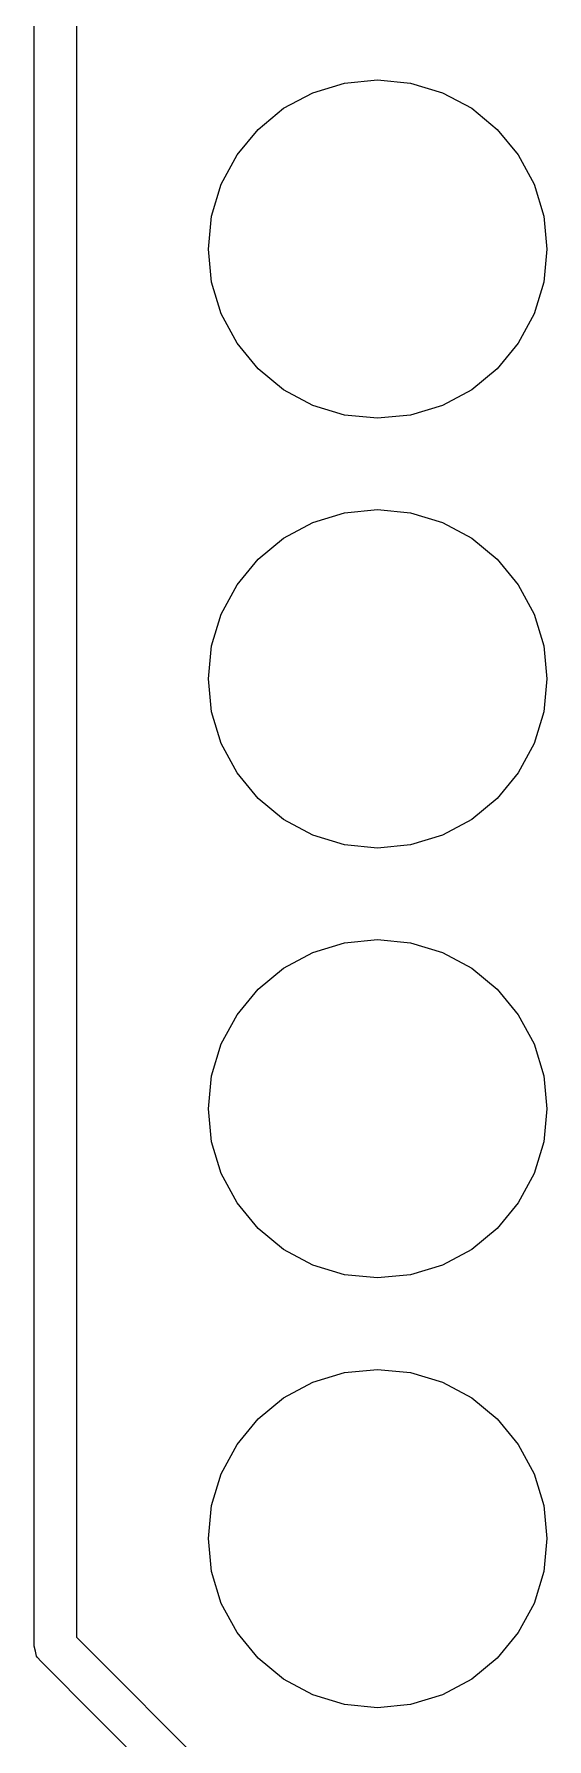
# Model space of a CAD drawing. Header units: millimetres. Extents: x 0 to 489, y -139 to 89.
# Drawn here: x 138.08 to 141.11, y 9.31 to 19.39 of the extents above; entities that cross this region are included whole.
import ezdxf

# ---------------------------------------------------------------- set-up
doc = ezdxf.new("R2010")
doc.units = ezdxf.units.MM
doc.header["$MEASUREMENT"] = 0
doc.layers.add('BLACK', color=7, linetype='CONTINUOUS')

msp = doc.modelspace()

# ---------------------------------------------------------------- linework, layer by layer
at = {"layer": 'BLACK', "linetype": 'Continuous'}
for p, q in [((138.08024, 9.86039), (138.08024, 21.59859)), ((138.33024, 21.65039), (138.33024, 9.91219)), ((139.72724, 19.03929), (139.91524, 19.09619)), ((139.72724, 19.03929), (139.91524, 19.09619)), ((139.72724, 19.03929), (139.91524, 19.09619)), ((139.72724, 19.03929), (139.91524, 19.09619)), ((139.91524, 19.09619), (140.11024, 19.11539)), ((139.91524, 19.09619), (140.11024, 19.11539)), ((139.91524, 19.09619), (140.11024, 19.11539)), ((139.91524, 19.09619), (140.11024, 19.11539)), ((140.11024, 19.11539), (140.30524, 19.09619)), ((140.11024, 19.11539), (140.30524, 19.09619)), ((140.11024, 19.11539), (140.30524, 19.09619)), ((140.11024, 19.11539), (140.30524, 19.09619)), ((140.30524, 19.09619), (140.49324, 19.03929)), ((140.30524, 19.09619), (140.49324, 19.03929)), ((140.30524, 19.09619), (140.49324, 19.03929)), ((140.30524, 19.09619), (140.49324, 19.03929)), ((139.40324, 18.82249), (139.55424, 18.94689)), ((139.40324, 18.82249), (139.55424, 18.94689)), ((139.40324, 18.82249), (139.55424, 18.94689)), ((139.40324, 18.82249), (139.55424, 18.94689)), ((139.55424, 18.94689), (139.72724, 19.03929)), ((139.55424, 18.94689), (139.72724, 19.03929)), ((139.55424, 18.94689), (139.72724, 19.03929)), ((139.55424, 18.94689), (139.72724, 19.03929)), ((140.49324, 19.03929), (140.66624, 18.94689)), ((140.49324, 19.03929), (140.66624, 18.94689)), ((140.49324, 19.03929), (140.66624, 18.94689)), ((140.49324, 19.03929), (140.66624, 18.94689)), ((140.66624, 18.94689), (140.81724, 18.82249)), ((140.66624, 18.94689), (140.81724, 18.82249)), ((140.66624, 18.94689), (140.81724, 18.82249)), ((140.66624, 18.94689), (140.81724, 18.82249)), ((139.27924, 18.67099), (139.40324, 18.82249)), ((139.27924, 18.67099), (139.40324, 18.82249)), ((139.27924, 18.67099), (139.40324, 18.82249)), ((139.27924, 18.67099), (139.40324, 18.82249)), ((140.81724, 18.82249), (140.94124, 18.67099)), ((140.81724, 18.82249), (140.94124, 18.67099)), ((140.81724, 18.82249), (140.94124, 18.67099)), ((140.81724, 18.82249), (140.94124, 18.67099)), ((139.18624, 18.49809), (139.27924, 18.67099)), ((139.18624, 18.49809), (139.27924, 18.67099)), ((139.18624, 18.49809), (139.27924, 18.67099)), ((139.18624, 18.49809), (139.27924, 18.67099)), ((140.94124, 18.67099), (141.03424, 18.49809)), ((140.94124, 18.67099), (141.03424, 18.49809)), ((140.94124, 18.67099), (141.03424, 18.49809)), ((140.94124, 18.67099), (141.03424, 18.49809)), ((139.12924, 18.31049), (139.18624, 18.49809)), ((139.12924, 18.31049), (139.18624, 18.49809)), ((139.12924, 18.31049), (139.18624, 18.49809)), ((139.12924, 18.31049), (139.18624, 18.49809)), ((141.03424, 18.49809), (141.09124, 18.31049)), ((141.03424, 18.49809), (141.09124, 18.31049)), ((141.03424, 18.49809), (141.09124, 18.31049)), ((141.03424, 18.49809), (141.09124, 18.31049)), ((139.11024, 18.11539), (139.12924, 18.31049)), ((139.11024, 18.11539), (139.12924, 18.31049)), ((139.11024, 18.11539), (139.12924, 18.31049)), ((139.11024, 18.11539), (139.12924, 18.31049)), ((141.09124, 18.31049), (141.11024, 18.11539)), ((141.09124, 18.31049), (141.11024, 18.11539)), ((141.09124, 18.31049), (141.11024, 18.11539)), ((141.09124, 18.31049), (141.11024, 18.11539)), ((139.12924, 17.92029), (139.11024, 18.11539)), ((139.12924, 17.92029), (139.11024, 18.11539)), ((139.12924, 17.92029), (139.11024, 18.11539)), ((139.12924, 17.92029), (139.11024, 18.11539)), ((141.11024, 18.11539), (141.09124, 17.92029)), ((141.11024, 18.11539), (141.09124, 17.92029)), ((141.11024, 18.11539), (141.09124, 17.92029)), ((141.11024, 18.11539), (141.09124, 17.92029)), ((139.18624, 17.73269), (139.12924, 17.92029)), ((139.18624, 17.73269), (139.12924, 17.92029)), ((139.18624, 17.73269), (139.12924, 17.92029)), ((139.18624, 17.73269), (139.12924, 17.92029)), ((141.09124, 17.92029), (141.03424, 17.73269)), ((141.09124, 17.92029), (141.03424, 17.73269)), ((141.09124, 17.92029), (141.03424, 17.73269)), ((141.09124, 17.92029), (141.03424, 17.73269)), ((139.27924, 17.55979), (139.18624, 17.73269)), ((139.27924, 17.55979), (139.18624, 17.73269)), ((139.27924, 17.55979), (139.18624, 17.73269)), ((139.27924, 17.55979), (139.18624, 17.73269)), ((141.03424, 17.73269), (140.94124, 17.55979)), ((141.03424, 17.73269), (140.94124, 17.55979)), ((141.03424, 17.73269), (140.94124, 17.55979)), ((141.03424, 17.73269), (140.94124, 17.55979)), ((139.40324, 17.40829), (139.27924, 17.55979)), ((139.40324, 17.40829), (139.27924, 17.55979)), ((139.40324, 17.40829), (139.27924, 17.55979)), ((139.40324, 17.40829), (139.27924, 17.55979)), ((140.94124, 17.55979), (140.81724, 17.40829)), ((140.94124, 17.55979), (140.81724, 17.40829)), ((140.94124, 17.55979), (140.81724, 17.40829)), ((140.94124, 17.55979), (140.81724, 17.40829)), ((139.55424, 17.28389), (139.40324, 17.40829)), ((139.55424, 17.28389), (139.40324, 17.40829)), ((139.55424, 17.28389), (139.40324, 17.40829)), ((139.55424, 17.28389), (139.40324, 17.40829)), ((140.81724, 17.40829), (140.66624, 17.28389)), ((140.81724, 17.40829), (140.66624, 17.28389)), ((140.81724, 17.40829), (140.66624, 17.28389)), ((140.81724, 17.40829), (140.66624, 17.28389)), ((139.72724, 17.19149), (139.55424, 17.28389)), ((139.72724, 17.19149), (139.55424, 17.28389)), ((139.72724, 17.19149), (139.55424, 17.28389)), ((139.72724, 17.19149), (139.55424, 17.28389)), ((140.66624, 17.28389), (140.49324, 17.19149)), ((140.66624, 17.28389), (140.49324, 17.19149)), ((140.66624, 17.28389), (140.49324, 17.19149)), ((140.66624, 17.28389), (140.49324, 17.19149)), ((139.91524, 17.13459), (139.72724, 17.19149)), ((139.91524, 17.13459), (139.72724, 17.19149)), ((139.91524, 17.13459), (139.72724, 17.19149)), ((139.91524, 17.13459), (139.72724, 17.19149)), ((140.11024, 17.11539), (139.91524, 17.13459)), ((140.11024, 17.11539), (139.91524, 17.13459)), ((140.11024, 17.11539), (139.91524, 17.13459)), ((140.11024, 17.11539), (139.91524, 17.13459)), ((140.30524, 17.13459), (140.11024, 17.11539)), ((140.30524, 17.13459), (140.11024, 17.11539)), ((140.30524, 17.13459), (140.11024, 17.11539)), ((140.30524, 17.13459), (140.11024, 17.11539)), ((140.49324, 17.19149), (140.30524, 17.13459)), ((140.49324, 17.19149), (140.30524, 17.13459)), ((140.49324, 17.19149), (140.30524, 17.13459)), ((140.49324, 17.19149), (140.30524, 17.13459)), ((139.72724, 16.49929), (139.91524, 16.55619)), ((139.72724, 16.49929), (139.91524, 16.55619)), ((139.72724, 16.49929), (139.91524, 16.55619)), ((139.72724, 16.49929), (139.91524, 16.55619)), ((139.91524, 16.55619), (140.11024, 16.57539)), ((139.91524, 16.55619), (140.11024, 16.57539)), ((139.91524, 16.55619), (140.11024, 16.57539)), ((139.91524, 16.55619), (140.11024, 16.57539)), ((140.11024, 16.57539), (140.30524, 16.55619)), ((140.11024, 16.57539), (140.30524, 16.55619)), ((140.11024, 16.57539), (140.30524, 16.55619)), ((140.11024, 16.57539), (140.30524, 16.55619)), ((140.30524, 16.55619), (140.49324, 16.49929)), ((140.30524, 16.55619), (140.49324, 16.49929)), ((140.30524, 16.55619), (140.49324, 16.49929)), ((140.30524, 16.55619), (140.49324, 16.49929)), ((139.55424, 16.40689), (139.72724, 16.49929)), ((139.55424, 16.40689), (139.72724, 16.49929)), ((139.55424, 16.40689), (139.72724, 16.49929)), ((139.55424, 16.40689), (139.72724, 16.49929)), ((140.49324, 16.49929), (140.66624, 16.40689)), ((140.49324, 16.49929), (140.66624, 16.40689)), ((140.49324, 16.49929), (140.66624, 16.40689)), ((140.49324, 16.49929), (140.66624, 16.40689)), ((139.40324, 16.28249), (139.55424, 16.40689)), ((139.40324, 16.28249), (139.55424, 16.40689)), ((139.40324, 16.28249), (139.55424, 16.40689)), ((139.40324, 16.28249), (139.55424, 16.40689)), ((140.66624, 16.40689), (140.81724, 16.28249)), ((140.66624, 16.40689), (140.81724, 16.28249)), ((140.66624, 16.40689), (140.81724, 16.28249)), ((140.66624, 16.40689), (140.81724, 16.28249)), ((139.27924, 16.13099), (139.40324, 16.28249)), ((139.27924, 16.13099), (139.40324, 16.28249)), ((139.27924, 16.13099), (139.40324, 16.28249)), ((139.27924, 16.13099), (139.40324, 16.28249)), ((140.81724, 16.28249), (140.94124, 16.13099)), ((140.81724, 16.28249), (140.94124, 16.13099)), ((140.81724, 16.28249), (140.94124, 16.13099)), ((140.81724, 16.28249), (140.94124, 16.13099)), ((139.18624, 15.95809), (139.27924, 16.13099)), ((139.18624, 15.95809), (139.27924, 16.13099)), ((139.18624, 15.95809), (139.27924, 16.13099)), ((139.18624, 15.95809), (139.27924, 16.13099)), ((140.94124, 16.13099), (141.03424, 15.95809)), ((140.94124, 16.13099), (141.03424, 15.95809)), ((140.94124, 16.13099), (141.03424, 15.95809)), ((140.94124, 16.13099), (141.03424, 15.95809)), ((139.12924, 15.77049), (139.18624, 15.95809)), ((139.12924, 15.77049), (139.18624, 15.95809)), ((139.12924, 15.77049), (139.18624, 15.95809)), ((139.12924, 15.77049), (139.18624, 15.95809)), ((141.03424, 15.95809), (141.09124, 15.77049)), ((141.03424, 15.95809), (141.09124, 15.77049)), ((141.03424, 15.95809), (141.09124, 15.77049)), ((141.03424, 15.95809), (141.09124, 15.77049)), ((139.11024, 15.57539), (139.12924, 15.77049)), ((139.11024, 15.57539), (139.12924, 15.77049)), ((139.11024, 15.57539), (139.12924, 15.77049)), ((139.11024, 15.57539), (139.12924, 15.77049)), ((141.09124, 15.77049), (141.11024, 15.57539)), ((141.09124, 15.77049), (141.11024, 15.57539)), ((141.09124, 15.77049), (141.11024, 15.57539)), ((141.09124, 15.77049), (141.11024, 15.57539)), ((139.12924, 15.38029), (139.11024, 15.57539)), ((139.12924, 15.38029), (139.11024, 15.57539)), ((139.12924, 15.38029), (139.11024, 15.57539)), ((139.12924, 15.38029), (139.11024, 15.57539)), ((141.11024, 15.57539), (141.09124, 15.38029)), ((141.11024, 15.57539), (141.09124, 15.38029)), ((141.11024, 15.57539), (141.09124, 15.38029)), ((141.11024, 15.57539), (141.09124, 15.38029)), ((139.18624, 15.19269), (139.12924, 15.38029)), ((139.18624, 15.19269), (139.12924, 15.38029)), ((139.18624, 15.19269), (139.12924, 15.38029)), ((139.18624, 15.19269), (139.12924, 15.38029)), ((141.09124, 15.38029), (141.03424, 15.19269)), ((141.09124, 15.38029), (141.03424, 15.19269)), ((141.09124, 15.38029), (141.03424, 15.19269)), ((141.09124, 15.38029), (141.03424, 15.19269)), ((139.27924, 15.01979), (139.18624, 15.19269)), ((139.27924, 15.01979), (139.18624, 15.19269)), ((139.27924, 15.01979), (139.18624, 15.19269)), ((139.27924, 15.01979), (139.18624, 15.19269)), ((141.03424, 15.19269), (140.94124, 15.01979)), ((141.03424, 15.19269), (140.94124, 15.01979)), ((141.03424, 15.19269), (140.94124, 15.01979)), ((141.03424, 15.19269), (140.94124, 15.01979)), ((139.40324, 14.86829), (139.27924, 15.01979)), ((139.40324, 14.86829), (139.27924, 15.01979)), ((139.40324, 14.86829), (139.27924, 15.01979)), ((139.40324, 14.86829), (139.27924, 15.01979)), ((140.94124, 15.01979), (140.81724, 14.86829)), ((140.94124, 15.01979), (140.81724, 14.86829)), ((140.94124, 15.01979), (140.81724, 14.86829)), ((140.94124, 15.01979), (140.81724, 14.86829)), ((139.55424, 14.74389), (139.40324, 14.86829)), ((139.55424, 14.74389), (139.40324, 14.86829)), ((139.55424, 14.74389), (139.40324, 14.86829)), ((139.55424, 14.74389), (139.40324, 14.86829)), ((140.81724, 14.86829), (140.66624, 14.74389)), ((140.81724, 14.86829), (140.66624, 14.74389)), ((140.81724, 14.86829), (140.66624, 14.74389)), ((140.81724, 14.86829), (140.66624, 14.74389)), ((139.72724, 14.65149), (139.55424, 14.74389)), ((139.72724, 14.65149), (139.55424, 14.74389)), ((139.72724, 14.65149), (139.55424, 14.74389)), ((139.72724, 14.65149), (139.55424, 14.74389)), ((140.66624, 14.74389), (140.49324, 14.65149)), ((140.66624, 14.74389), (140.49324, 14.65149)), ((140.66624, 14.74389), (140.49324, 14.65149)), ((140.66624, 14.74389), (140.49324, 14.65149)), ((139.91524, 14.59459), (139.72724, 14.65149)), ((139.91524, 14.59459), (139.72724, 14.65149)), ((139.91524, 14.59459), (139.72724, 14.65149)), ((139.91524, 14.59459), (139.72724, 14.65149)), ((140.49324, 14.65149), (140.30524, 14.59459)), ((140.49324, 14.65149), (140.30524, 14.59459)), ((140.49324, 14.65149), (140.30524, 14.59459)), ((140.49324, 14.65149), (140.30524, 14.59459)), ((140.11024, 14.57539), (139.91524, 14.59459)), ((140.11024, 14.57539), (139.91524, 14.59459)), ((140.11024, 14.57539), (139.91524, 14.59459)), ((140.11024, 14.57539), (139.91524, 14.59459)), ((140.30524, 14.59459), (140.11024, 14.57539)), ((140.30524, 14.59459), (140.11024, 14.57539)), ((140.30524, 14.59459), (140.11024, 14.57539)), ((140.30524, 14.59459), (140.11024, 14.57539)), ((139.72724, 13.95929), (139.91524, 14.01619)), ((139.72724, 13.95929), (139.91524, 14.01619)), ((139.72724, 13.95929), (139.91524, 14.01619)), ((139.72724, 13.95929), (139.91524, 14.01619)), ((139.91524, 14.01619), (140.11024, 14.03539)), ((139.91524, 14.01619), (140.11024, 14.03539)), ((139.91524, 14.01619), (140.11024, 14.03539)), ((139.91524, 14.01619), (140.11024, 14.03539)), ((140.11024, 14.03539), (140.30524, 14.01619)), ((140.11024, 14.03539), (140.30524, 14.01619)), ((140.11024, 14.03539), (140.30524, 14.01619)), ((140.11024, 14.03539), (140.30524, 14.01619)), ((140.30524, 14.01619), (140.49324, 13.95929)), ((140.30524, 14.01619), (140.49324, 13.95929)), ((140.30524, 14.01619), (140.49324, 13.95929)), ((140.30524, 14.01619), (140.49324, 13.95929)), ((139.55424, 13.86689), (139.72724, 13.95929)), ((139.55424, 13.86689), (139.72724, 13.95929)), ((139.55424, 13.86689), (139.72724, 13.95929)), ((139.55424, 13.86689), (139.72724, 13.95929)), ((140.49324, 13.95929), (140.66624, 13.86689)), ((140.49324, 13.95929), (140.66624, 13.86689)), ((140.49324, 13.95929), (140.66624, 13.86689)), ((140.49324, 13.95929), (140.66624, 13.86689)), ((139.40324, 13.74249), (139.55424, 13.86689)), ((139.40324, 13.74249), (139.55424, 13.86689)), ((139.40324, 13.74249), (139.55424, 13.86689)), ((139.40324, 13.74249), (139.55424, 13.86689)), ((140.66624, 13.86689), (140.81724, 13.74249)), ((140.66624, 13.86689), (140.81724, 13.74249)), ((140.66624, 13.86689), (140.81724, 13.74249)), ((140.66624, 13.86689), (140.81724, 13.74249)), ((139.27924, 13.59099), (139.40324, 13.74249)), ((139.27924, 13.59099), (139.40324, 13.74249)), ((139.27924, 13.59099), (139.40324, 13.74249)), ((139.27924, 13.59099), (139.40324, 13.74249)), ((140.81724, 13.74249), (140.94124, 13.59099)), ((140.81724, 13.74249), (140.94124, 13.59099)), ((140.81724, 13.74249), (140.94124, 13.59099)), ((140.81724, 13.74249), (140.94124, 13.59099)), ((139.18624, 13.41809), (139.27924, 13.59099)), ((139.18624, 13.41809), (139.27924, 13.59099)), ((139.18624, 13.41809), (139.27924, 13.59099)), ((139.18624, 13.41809), (139.27924, 13.59099)), ((140.94124, 13.59099), (141.03424, 13.41809)), ((140.94124, 13.59099), (141.03424, 13.41809)), ((140.94124, 13.59099), (141.03424, 13.41809)), ((140.94124, 13.59099), (141.03424, 13.41809)), ((139.12924, 13.23049), (139.18624, 13.41809)), ((139.12924, 13.23049), (139.18624, 13.41809)), ((139.12924, 13.23049), (139.18624, 13.41809)), ((139.12924, 13.23049), (139.18624, 13.41809)), ((141.03424, 13.41809), (141.09124, 13.23049)), ((141.03424, 13.41809), (141.09124, 13.23049)), ((141.03424, 13.41809), (141.09124, 13.23049)), ((141.03424, 13.41809), (141.09124, 13.23049)), ((139.11024, 13.03539), (139.12924, 13.23049)), ((139.11024, 13.03539), (139.12924, 13.23049)), ((139.11024, 13.03539), (139.12924, 13.23049)), ((139.11024, 13.03539), (139.12924, 13.23049)), ((141.09124, 13.23049), (141.11024, 13.03539)), ((141.09124, 13.23049), (141.11024, 13.03539)), ((141.09124, 13.23049), (141.11024, 13.03539)), ((141.09124, 13.23049), (141.11024, 13.03539)), ((139.12924, 12.84029), (139.11024, 13.03539)), ((139.12924, 12.84029), (139.11024, 13.03539)), ((139.12924, 12.84029), (139.11024, 13.03539)), ((139.12924, 12.84029), (139.11024, 13.03539)), ((141.11024, 13.03539), (141.09124, 12.84029)), ((141.11024, 13.03539), (141.09124, 12.84029)), ((141.11024, 13.03539), (141.09124, 12.84029)), ((141.11024, 13.03539), (141.09124, 12.84029)), ((139.18624, 12.65269), (139.12924, 12.84029)), ((139.18624, 12.65269), (139.12924, 12.84029)), ((139.18624, 12.65269), (139.12924, 12.84029)), ((139.18624, 12.65269), (139.12924, 12.84029)), ((141.09124, 12.84029), (141.03424, 12.65269)), ((141.09124, 12.84029), (141.03424, 12.65269)), ((141.09124, 12.84029), (141.03424, 12.65269)), ((141.09124, 12.84029), (141.03424, 12.65269)), ((139.27924, 12.47979), (139.18624, 12.65269)), ((139.27924, 12.47979), (139.18624, 12.65269)), ((139.27924, 12.47979), (139.18624, 12.65269)), ((139.27924, 12.47979), (139.18624, 12.65269)), ((141.03424, 12.65269), (140.94124, 12.47979)), ((141.03424, 12.65269), (140.94124, 12.47979)), ((141.03424, 12.65269), (140.94124, 12.47979)), ((141.03424, 12.65269), (140.94124, 12.47979)), ((139.40324, 12.32829), (139.27924, 12.47979)), ((139.40324, 12.32829), (139.27924, 12.47979)), ((139.40324, 12.32829), (139.27924, 12.47979)), ((139.40324, 12.32829), (139.27924, 12.47979)), ((140.94124, 12.47979), (140.81724, 12.32829)), ((140.94124, 12.47979), (140.81724, 12.32829)), ((140.94124, 12.47979), (140.81724, 12.32829)), ((140.94124, 12.47979), (140.81724, 12.32829)), ((139.55424, 12.20389), (139.40324, 12.32829)), ((139.55424, 12.20389), (139.40324, 12.32829)), ((139.55424, 12.20389), (139.40324, 12.32829)), ((139.55424, 12.20389), (139.40324, 12.32829)), ((140.81724, 12.32829), (140.66624, 12.20389)), ((140.81724, 12.32829), (140.66624, 12.20389)), ((140.81724, 12.32829), (140.66624, 12.20389)), ((140.81724, 12.32829), (140.66624, 12.20389)), ((139.72724, 12.11149), (139.55424, 12.20389)), ((139.72724, 12.11149), (139.55424, 12.20389)), ((139.72724, 12.11149), (139.55424, 12.20389)), ((139.72724, 12.11149), (139.55424, 12.20389)), ((140.66624, 12.20389), (140.49324, 12.11149)), ((140.66624, 12.20389), (140.49324, 12.11149)), ((140.66624, 12.20389), (140.49324, 12.11149)), ((140.66624, 12.20389), (140.49324, 12.11149)), ((139.91524, 12.05459), (139.72724, 12.11149)), ((139.91524, 12.05459), (139.72724, 12.11149)), ((139.91524, 12.05459), (139.72724, 12.11149)), ((139.91524, 12.05459), (139.72724, 12.11149)), ((140.49324, 12.11149), (140.30524, 12.05459)), ((140.49324, 12.11149), (140.30524, 12.05459)), ((140.49324, 12.11149), (140.30524, 12.05459)), ((140.49324, 12.11149), (140.30524, 12.05459)), ((140.11024, 12.03539), (139.91524, 12.05459)), ((140.11024, 12.03539), (139.91524, 12.05459)), ((140.11024, 12.03539), (139.91524, 12.05459)), ((140.11024, 12.03539), (139.91524, 12.05459)), ((140.30524, 12.05459), (140.11024, 12.03539)), ((140.30524, 12.05459), (140.11024, 12.03539)), ((140.30524, 12.05459), (140.11024, 12.03539)), ((140.30524, 12.05459), (140.11024, 12.03539)), ((139.91524, 11.47619), (140.11024, 11.49539)), ((139.91524, 11.47619), (140.11024, 11.49539)), ((139.91524, 11.47619), (140.11024, 11.49539)), ((139.91524, 11.47619), (140.11024, 11.49539)), ((140.11024, 11.49539), (140.30524, 11.47619)), ((140.11024, 11.49539), (140.30524, 11.47619)), ((140.11024, 11.49539), (140.30524, 11.47619)), ((140.11024, 11.49539), (140.30524, 11.47619)), ((139.55424, 11.32689), (139.72724, 11.41929)), ((139.55424, 11.32689), (139.72724, 11.41929)), ((139.55424, 11.32689), (139.72724, 11.41929)), ((139.55424, 11.32689), (139.72724, 11.41929)), ((139.72724, 11.41929), (139.91524, 11.47619)), ((139.72724, 11.41929), (139.91524, 11.47619)), ((139.72724, 11.41929), (139.91524, 11.47619)), ((139.72724, 11.41929), (139.91524, 11.47619)), ((140.30524, 11.47619), (140.49324, 11.41929)), ((140.30524, 11.47619), (140.49324, 11.41929)), ((140.30524, 11.47619), (140.49324, 11.41929)), ((140.30524, 11.47619), (140.49324, 11.41929)), ((140.49324, 11.41929), (140.66624, 11.32689)), ((140.49324, 11.41929), (140.66624, 11.32689)), ((140.49324, 11.41929), (140.66624, 11.32689)), ((140.49324, 11.41929), (140.66624, 11.32689)), ((139.40324, 11.20249), (139.55424, 11.32689)), ((139.40324, 11.20249), (139.55424, 11.32689)), ((139.40324, 11.20249), (139.55424, 11.32689)), ((139.40324, 11.20249), (139.55424, 11.32689)), ((140.66624, 11.32689), (140.81724, 11.20249)), ((140.66624, 11.32689), (140.81724, 11.20249)), ((140.66624, 11.32689), (140.81724, 11.20249)), ((140.66624, 11.32689), (140.81724, 11.20249)), ((139.27924, 11.05099), (139.40324, 11.20249)), ((139.27924, 11.05099), (139.40324, 11.20249)), ((139.27924, 11.05099), (139.40324, 11.20249)), ((139.27924, 11.05099), (139.40324, 11.20249)), ((140.81724, 11.20249), (140.94124, 11.05099)), ((140.81724, 11.20249), (140.94124, 11.05099)), ((140.81724, 11.20249), (140.94124, 11.05099)), ((140.81724, 11.20249), (140.94124, 11.05099)), ((139.18624, 10.87809), (139.27924, 11.05099)), ((139.18624, 10.87809), (139.27924, 11.05099)), ((139.18624, 10.87809), (139.27924, 11.05099)), ((139.18624, 10.87809), (139.27924, 11.05099)), ((140.94124, 11.05099), (141.03424, 10.87809)), ((140.94124, 11.05099), (141.03424, 10.87809)), ((140.94124, 11.05099), (141.03424, 10.87809)), ((140.94124, 11.05099), (141.03424, 10.87809)), ((139.12924, 10.69049), (139.18624, 10.87809)), ((139.12924, 10.69049), (139.18624, 10.87809)), ((139.12924, 10.69049), (139.18624, 10.87809)), ((139.12924, 10.69049), (139.18624, 10.87809)), ((141.03424, 10.87809), (141.09124, 10.69049)), ((141.03424, 10.87809), (141.09124, 10.69049)), ((141.03424, 10.87809), (141.09124, 10.69049)), ((141.03424, 10.87809), (141.09124, 10.69049)), ((139.11024, 10.49539), (139.12924, 10.69049)), ((139.11024, 10.49539), (139.12924, 10.69049)), ((139.11024, 10.49539), (139.12924, 10.69049)), ((139.11024, 10.49539), (139.12924, 10.69049)), ((141.09124, 10.69049), (141.11024, 10.49539)), ((141.09124, 10.69049), (141.11024, 10.49539)), ((141.09124, 10.69049), (141.11024, 10.49539)), ((141.09124, 10.69049), (141.11024, 10.49539)), ((139.12924, 10.30029), (139.11024, 10.49539)), ((139.12924, 10.30029), (139.11024, 10.49539)), ((139.12924, 10.30029), (139.11024, 10.49539)), ((139.12924, 10.30029), (139.11024, 10.49539)), ((141.11024, 10.49539), (141.09124, 10.30029)), ((141.11024, 10.49539), (141.09124, 10.30029)), ((141.11024, 10.49539), (141.09124, 10.30029)), ((141.11024, 10.49539), (141.09124, 10.30029)), ((139.18624, 10.11269), (139.12924, 10.30029)), ((139.18624, 10.11269), (139.12924, 10.30029)), ((139.18624, 10.11269), (139.12924, 10.30029)), ((139.18624, 10.11269), (139.12924, 10.30029)), ((141.09124, 10.30029), (141.03424, 10.11269)), ((141.09124, 10.30029), (141.03424, 10.11269)), ((141.09124, 10.30029), (141.03424, 10.11269)), ((141.09124, 10.30029), (141.03424, 10.11269)), ((139.27924, 9.93979), (139.18624, 10.11269)), ((139.27924, 9.93979), (139.18624, 10.11269)), ((139.27924, 9.93979), (139.18624, 10.11269)), ((139.27924, 9.93979), (139.18624, 10.11269)), ((141.03424, 10.11269), (140.94124, 9.93979)), ((141.03424, 10.11269), (140.94124, 9.93979)), ((141.03424, 10.11269), (140.94124, 9.93979)), ((141.03424, 10.11269), (140.94124, 9.93979)), ((138.33024, 9.91219), (139.50024, 8.74219)), ((139.40324, 9.78829), (139.27924, 9.93979)), ((139.40324, 9.78829), (139.27924, 9.93979)), ((139.40324, 9.78829), (139.27924, 9.93979)), ((139.40324, 9.78829), (139.27924, 9.93979)), ((140.94124, 9.93979), (140.81724, 9.78829)), ((140.94124, 9.93979), (140.81724, 9.78829)), ((140.94124, 9.93979), (140.81724, 9.78829)), ((140.94124, 9.93979), (140.81724, 9.78829)), ((138.08924, 9.83069), (138.08024, 9.86039)), ((138.09524, 9.80049), (138.08924, 9.83069)), ((138.09924, 9.79539), (138.09524, 9.80049)), ((138.10024, 9.79279), (138.09924, 9.79539)), ((138.10324, 9.78989), (138.10024, 9.79279)), ((138.11724, 9.77199), (138.10324, 9.78989)), ((139.32324, 8.56539), (138.11724, 9.77199)), ((139.55424, 9.66389), (139.40324, 9.78829)), ((139.55424, 9.66389), (139.40324, 9.78829)), ((139.55424, 9.66389), (139.40324, 9.78829)), ((139.55424, 9.66389), (139.40324, 9.78829)), ((140.81724, 9.78829), (140.66624, 9.66389)), ((140.81724, 9.78829), (140.66624, 9.66389)), ((140.81724, 9.78829), (140.66624, 9.66389)), ((140.81724, 9.78829), (140.66624, 9.66389)), ((139.72724, 9.57149), (139.55424, 9.66389)), ((139.72724, 9.57149), (139.55424, 9.66389)), ((139.72724, 9.57149), (139.55424, 9.66389)), ((139.72724, 9.57149), (139.55424, 9.66389)), ((139.91524, 9.51459), (139.72724, 9.57149)), ((139.91524, 9.51459), (139.72724, 9.57149)), ((139.91524, 9.51459), (139.72724, 9.57149)), ((139.91524, 9.51459), (139.72724, 9.57149)), ((140.49324, 9.57149), (140.30524, 9.51459)), ((140.49324, 9.57149), (140.30524, 9.51459)), ((140.49324, 9.57149), (140.30524, 9.51459)), ((140.49324, 9.57149), (140.30524, 9.51459)), ((140.66624, 9.66389), (140.49324, 9.57149)), ((140.66624, 9.66389), (140.49324, 9.57149)), ((140.66624, 9.66389), (140.49324, 9.57149)), ((140.66624, 9.66389), (140.49324, 9.57149)), ((140.11024, 9.49539), (139.91524, 9.51459)), ((140.11024, 9.49539), (139.91524, 9.51459)), ((140.11024, 9.49539), (139.91524, 9.51459)), ((140.11024, 9.49539), (139.91524, 9.51459)), ((140.30524, 9.51459), (140.11024, 9.49539)), ((140.30524, 9.51459), (140.11024, 9.49539)), ((140.30524, 9.51459), (140.11024, 9.49539)), ((140.30524, 9.51459), (140.11024, 9.49539))]:
    msp.add_line(p, q, dxfattribs=at)

doc.saveas('drawing.dxf')
